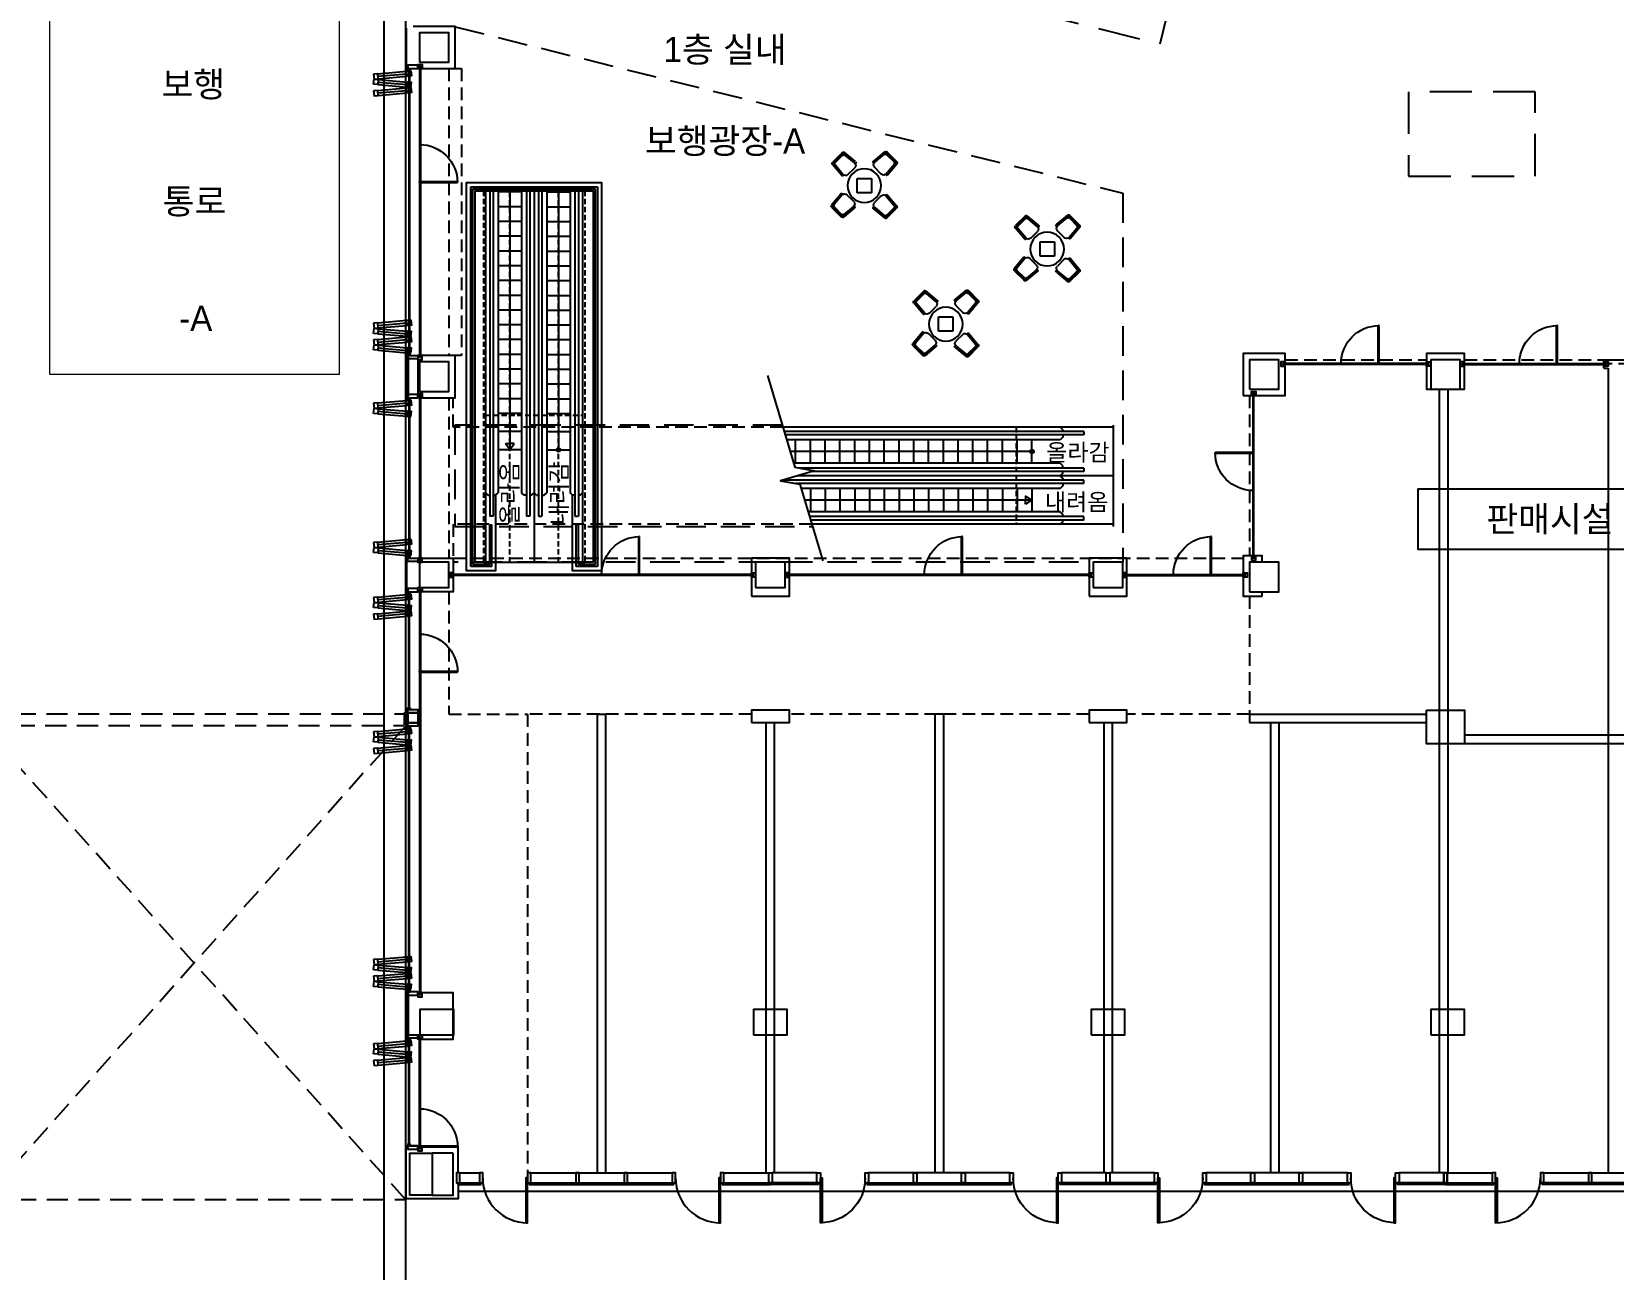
# Model space of a CAD drawing. Header units: millimetres. Extents: x -7616 to 421613, y 91067 to 341353.
# Drawn here: x 202489 to 239974, y 196713 to 226043 of the extents above; entities that cross this region are included whole.
import ezdxf
from ezdxf.enums import TextEntityAlignment as Align
from ezdxf.xclip import XClip

# ---------------------------------------------------------------- set-up
doc = ezdxf.new("R2010")
doc.units = ezdxf.units.MM
doc.header["$LTSCALE"] = 500
doc.header["$MEASUREMENT"] = 0
doc.header["$XCLIPFRAME"] = 0
for name, pattern in [('H0', [0.3, 0.2, -0.1]), ('HIDDEN2', [0.188, 0.125, -0.063]), ('HOON1', [3, 2, -1])]:
    doc.linetypes.add(name, pattern=pattern)
doc.layers.add('e-plan', color=9, linetype='CONTINUOUS')
doc.styles.add('돋움', font='Dotum.ttf')

# ---------------------------------------------------------------- blocks, each defined once
blk = doc.blocks.new('A$C7F1D75F0')
at = {"layer": 'e-plan'}
for p, q in [((0, 1150), (899, 1150)), ((0, 1150), (0, 1130)), ((0, 1130), (899, 1130)), ((899, 1150), (899, 1130))]:
    blk.add_line(p, q, dxfattribs=at)
blk.add_arc((0, 1150), 900, 270.0001, 0, dxfattribs=at)
blk = doc.blocks.new('1F 기둥 140514')
at = {"layer": 'e-plan', "ltscale": 0.5}
for points in [[(265714, 95250), (266414, 95250), (266414, 95950), (265714, 95950)], [(265714, 87450), (266414, 87450), (266414, 88150), (265714, 88150)], [(285384, 87500), (286084, 87500), (286084, 88200), (285384, 88200)], [(289684, 87500), (290384, 87500), (290384, 88200), (289684, 88200)], [(265714, 82800), (266414, 82800), (266414, 83400), (265714, 83400)], [(273684, 82800), (274384, 82800), (274384, 83400), (273684, 83400)], [(281684, 82800), (282384, 82800), (282384, 83400), (281684, 83400)], [(285384, 82700), (286084, 82700), (286084, 83400), (285384, 83400)], [(289584, 79900), (290484, 79900), (290484, 79100), (289584, 79100)], [(265729, 72200), (266529, 72200), (266529, 72800), (265729, 72800)], [(273634, 72200), (274434, 72200), (274434, 72800), (273634, 72800)], [(281634, 72200), (282434, 72200), (282434, 72800), (281634, 72800)], [(289684, 72200), (290484, 72200), (290484, 72800), (289684, 72800)]]:
    blk.add_lwpolyline(points, close=True, dxfattribs=at)
at = {"layer": 'e-plan'}
blk.add_lwpolyline([(266514, 69400), (266014, 69400), (266014, 68400), (266514, 68400)], close=True, dxfattribs=at)
blk = doc.blocks.new('A$C633402C3')
at = {"layer": 'e-plan'}
for points in [[(138055, 188315), (138055, 58640), (137555, 58646), (137555, 188322)], [(139335, 107136), (171370, 107136), (171370, 115526), (210025, 115526)], [(139335, 107136), (171370, 107136), (171370, 115526), (210017, 115526)], [(138052, 107136), (138055, 107136)]]:
    blk.add_lwpolyline(points, dxfattribs=at)
blk = doc.blocks.new('야외테이블')
at = {"layer": 'e-plan'}
for p, q in [((-261, 711), (-222, 1138)), ((-211, 707), (-171, 1148)), ((-171, 1178), (-171, 1148)), ((229, 1178), (-171, 1178)), ((229, 1148), (-171, 1148)), ((186, 1118), (-128, 1118)), ((229, 1148), (229, 1178)), ((269, 707), (229, 1148)), ((319, 711), (279, 1142)), ((-112, 598), (169, 598)), ((-1149, 198), (-1119, 198)), ((-1149, -202), (-1149, 198)), ((-678, 238), (-1119, 198)), ((-1119, -202), (-1119, 198)), ((-682, 288), (-1110, 249)), ((-1089, -159), (-1089, 155)), ((-569, 139), (-569, -142)), ((0, 300), (-300, 0)), ((300, 0), (0, 300)), ((0, -300), (300, 0)), ((573, -113), (573, 168)), ((682, 267), (1123, 227)), ((687, 317), (1118, 278)), ((1093, 184), (1093, -130)), ((1123, 227), (1153, 227)), ((1123, 227), (1123, -173)), ((1153, 227), (1153, -173)), ((-1119, -202), (-1149, -202)), ((-678, -242), (-1119, -202)), ((-682, -292), (-1114, -253)), ((-300, 0), (0, -300)), ((682, -213), (1123, -173)), ((687, -263), (1114, -224)), ((1153, -173), (1123, -173)), ((-261, -672), (-222, -1100)), ((-211, -668), (-171, -1109)), ((-112, -559), (169, -559)), ((269, -668), (229, -1109)), ((319, -672), (279, -1104)), ((229, -1109), (-171, -1109)), ((-171, -1139), (-171, -1109)), ((229, -1139), (-171, -1139)), ((186, -1079), (-128, -1079)), ((229, -1109), (229, -1139))]:
    blk.add_line(p, q, dxfattribs=at)
blk.add_circle((0, 0), 500, dxfattribs=at)
for centre, radius, start, end in [((-176, 1131), 46.9, 84.1453, 178.8173), ((-128, 1068), 50, 90, 174.8056), ((-102, 1158), 40.6, 195.0763, 268.843), ((162, 1155), 37.2, 271.4867, 348.8829), ((186, 1068), 50, 5.1944, 90), ((228, 1123), 54.5, 20.8209, 89.6855), ((-237, 704), 25.3, 164.2696, 353.4169), ((-112, 698), 100, 174.8056, 270), ((169, 698), 100, 270, 5.1944), ((295, 700), 26.1, 172.9368, 25.5206), ((-1102, 203), 46.9, 91.1827, 185.8547), ((-1129, 129), 40.6, 1.157, 74.9237), ((-1039, 155), 50, 95.1944, 180), ((-675, 264), 25.3, 276.5831, 105.7304), ((-669, 139), 100, 0, 95.1944), ((673, 168), 100, 84.8056, 180), ((675, 293), 26.1, 64.4794, 277.0632), ((1043, 184), 50, 0, 84.8056), ((1130, 161), 37.2, 101.1171, 178.5133), ((1099, 227), 54.5, 0.3145, 69.1791), ((-1094, -202), 54.5, 180.3145, 249.1791), ((-1126, -135), 37.2, 281.1171, 358.5133), ((-1039, -159), 50, 180, 264.8056), ((-671, -268), 26.1, 244.4794, 97.0632), ((-669, -142), 100, 264.8056, 0), ((673, -113), 100, 180, 275.1944), ((680, -238), 25.3, 96.5831, 285.7304), ((1043, -130), 50, 275.1944, 0), ((1134, -104), 40.6, 181.157, 254.9237), ((1106, -178), 46.9, 271.1827, 5.8547), ((-237, -666), 25.3, 6.5831, 195.7304), ((-112, -659), 100, 90, 185.1944), ((169, -659), 100, 354.8056, 90), ((295, -661), 26.1, 334.4794, 187.0632), ((-176, -1092), 46.9, 181.1827, 275.8547), ((-128, -1029), 50, 185.1944, 270), ((-102, -1119), 40.6, 91.157, 164.9237), ((162, -1116), 37.2, 11.1171, 88.5133), ((186, -1029), 50, 270, 354.8056), ((228, -1084), 54.5, 270.3145, 339.1791)]:
    blk.add_arc(centre, radius, start, end, dxfattribs=at)
blk = doc.blocks.new('A$C71E245D9')
at = {"layer": 'e-plan', "linetype": 'HIDDEN2', "ltscale": 2}
for p, q in [((0, 2400), (0, 2350)), ((2965, 2350), (2965, 50)), ((13305, 2350), (13305, 50)), ((15600, 2400), (15600, 2350)), ((0, 50), (0, 0)), ((15600, 50), (15600, 0))]:
    blk.add_line(p, q, dxfattribs=at)
at = {"layer": 'e-plan'}
for p, q in [((15600, 2350), (0, 2350)), ((0, 2350), (0, 50)), ((1600, 2290), (1660, 2350)), ((1600, 2290), (1600, 2247)), ((14405, 2290), (14345, 2350)), ((14405, 2290), (14405, 2247)), ((15600, 2350), (15600, 50)), ((14905, 2247), (1100, 2247)), ((1100, 2167), (1100, 2247)), ((14905, 2167), (1100, 2167)), ((1600, 2167), (1600, 2112)), ((1600, 2112), (1660, 2052)), ((14345, 2052), (1660, 2052)), ((2237, 1497), (2237, 2052)), ((2237, 1775), (2387, 1875)), ((2387, 1875), (2387, 1775)), ((2666, 1497), (2666, 2052)), ((3096, 1497), (3096, 2052)), ((3526, 1497), (3526, 2052)), ((3876, 1497), (3876, 2052)), ((4226, 1497), (4226, 2052)), ((4576, 1497), (4576, 2052)), ((4926, 1497), (4926, 2052)), ((5276, 1497), (5276, 2052)), ((5626, 1497), (5626, 2052)), ((5976, 1497), (5976, 2052)), ((6326, 1497), (6326, 2052)), ((6676, 1497), (6676, 2052)), ((7026, 1497), (7026, 2052)), ((7376, 1497), (7376, 2052)), ((7726, 1497), (7726, 2052)), ((8076, 1497), (8076, 2052)), ((8426, 1497), (8426, 2052)), ((8776, 1497), (8776, 2052)), ((9126, 1497), (9126, 2052)), ((9476, 1497), (9476, 2052)), ((9826, 1497), (9826, 2052)), ((10176, 1497), (10176, 2052)), ((10526, 1497), (10526, 2052)), ((10876, 1497), (10876, 2052)), ((11226, 1497), (11226, 2052)), ((11576, 1497), (11576, 2052)), ((11926, 1497), (11926, 2052)), ((12276, 1497), (12276, 2052)), ((12626, 1497), (12626, 2052)), ((12976, 1497), (12976, 2052)), ((13326, 1497), (13326, 2052)), ((13676, 1497), (13676, 2052)), ((14405, 2112), (14345, 2052)), ((14405, 2167), (14405, 2112)), ((14905, 2247), (14905, 2167)), ((2237, 1775), (2387, 1675)), ((13676, 1775), (2237, 1775)), ((2387, 1675), (2387, 1775)), ((15600, 1200), (0, 1200)), ((14905, 1382), (1100, 1382)), ((1100, 1302), (1100, 1382)), ((14905, 1302), (1100, 1302)), ((1600, 1437), (1660, 1497)), ((1600, 1382), (1600, 1437)), ((1600, 1260), (1600, 1302)), ((1600, 1260), (1660, 1200)), ((1600, 1140), (1660, 1200)), ((1600, 1140), (1600, 1097)), ((14345, 1497), (1660, 1497)), ((14405, 1437), (14345, 1497)), ((14405, 1260), (14345, 1200)), ((14405, 1140), (14345, 1200)), ((14405, 1382), (14405, 1437)), ((14405, 1260), (14405, 1302)), ((14405, 1140), (14405, 1097)), ((14905, 1382), (14905, 1302)), ((14905, 1097), (1100, 1097)), ((1100, 1097), (1100, 1017)), ((14905, 1017), (1100, 1017)), ((1600, 1017), (1600, 962)), ((1600, 962), (1660, 902)), ((14345, 902), (1660, 902)), ((2237, 902), (2237, 347)), ((2666, 902), (2666, 347)), ((3096, 902), (3096, 347)), ((3526, 902), (3526, 347)), ((3876, 902), (3876, 347)), ((4226, 902), (4226, 347)), ((4576, 902), (4576, 347)), ((4926, 902), (4926, 347)), ((5276, 902), (5276, 347)), ((5626, 902), (5626, 347)), ((5976, 902), (5976, 347)), ((6326, 902), (6326, 347)), ((6676, 902), (6676, 347)), ((7026, 902), (7026, 347)), ((7376, 902), (7376, 347)), ((7726, 902), (7726, 347)), ((8076, 902), (8076, 347)), ((8426, 902), (8426, 347)), ((8776, 902), (8776, 347)), ((9126, 902), (9126, 347)), ((9476, 902), (9476, 347)), ((9826, 902), (9826, 347)), ((10176, 902), (10176, 347)), ((10526, 902), (10526, 347)), ((10876, 902), (10876, 347)), ((11226, 902), (11226, 347)), ((11576, 902), (11576, 347)), ((11926, 902), (11926, 347)), ((12276, 902), (12276, 347)), ((12626, 902), (12626, 347)), ((12976, 902), (12976, 347)), ((13326, 902), (13326, 347)), ((13676, 902), (13676, 347)), ((14405, 962), (14345, 902)), ((14405, 1017), (14405, 962)), ((14905, 1017), (14905, 1097)), ((13676, 625), (2237, 625)), ((13676, 625), (13525, 725)), ((13525, 725), (13525, 625)), ((13676, 625), (13525, 525)), ((13525, 525), (13525, 625)), ((15600, 50), (0, 50)), ((14905, 232), (1100, 232)), ((1100, 232), (1100, 152)), ((14905, 152), (1100, 152)), ((1600, 287), (1660, 347)), ((1600, 232), (1600, 287)), ((1600, 110), (1600, 152)), ((1600, 110), (1660, 50)), ((14345, 347), (1660, 347)), ((14405, 287), (14345, 347)), ((14405, 110), (14345, 50)), ((14405, 232), (14405, 287)), ((14405, 110), (14405, 152)), ((14905, 152), (14905, 232))]:
    blk.add_line(p, q, dxfattribs=at)
for centre, radius in [((13676, 1775), 45), ((13676, 1775), 30), ((13676, 1775), 15), ((2237, 625), 45), ((2237, 625), 30), ((2237, 625), 15)]:
    blk.add_circle(centre, radius, dxfattribs=at)
blk = doc.blocks.new('A$C206C7AD2')
at = {"layer": 'e-plan', "linetype": 'HIDDEN2', "ltscale": 2}
for p, q in [((19000, 2400), (0, 2400)), ((0, 2400), (0, 2350)), ((3490, 2350), (3490, 50)), ((16350, 2350), (16350, 50)), ((18350, 2350), (18350, 50)), ((19000, 2400), (19000, 2350)), ((0, 1775), (19000, 1775)), ((0, 625), (19000, 625)), ((0, 50), (0, 0)), ((19000, 50), (19000, 0)), ((19000, 0), (0, 0))]:
    blk.add_line(p, q, dxfattribs=at)
at = {"layer": 'e-plan'}
for p, q in [((19000, 2350), (0, 2350)), ((0, 2350), (0, 50)), ((1590, 2290), (1650, 2350)), ((1590, 2290), (1590, 2247)), ((17850, 2290), (17790, 2350)), ((17850, 2290), (17850, 2247)), ((19000, 2350), (19000, 50)), ((18350, 2247), (1090, 2247)), ((1090, 2167), (1090, 2247)), ((18350, 2167), (1090, 2167)), ((1590, 2167), (1590, 2112)), ((1590, 2112), (1650, 2052)), ((17790, 2052), (1650, 2052)), ((2666, 1497), (2666, 2052)), ((2666, 1775), (2817, 1875)), ((2817, 1875), (2817, 1775)), ((3096, 1497), (3096, 2052)), ((3526, 1497), (3526, 2052)), ((3876, 1497), (3876, 2052)), ((4226, 1497), (4226, 2052)), ((4576, 1497), (4576, 2052)), ((4926, 1497), (4926, 2052)), ((5276, 1497), (5276, 2052)), ((5626, 1497), (5626, 2052)), ((5976, 1497), (5976, 2052)), ((6326, 1497), (6326, 2052)), ((6676, 1497), (6676, 2052)), ((7026, 1497), (7026, 2052)), ((7376, 1497), (7376, 2052)), ((7726, 1497), (7726, 2052)), ((8076, 1497), (8076, 2052)), ((8426, 1497), (8426, 2052)), ((8776, 1497), (8776, 2052)), ((9126, 1497), (9126, 2052)), ((9476, 1497), (9476, 2052)), ((9826, 1497), (9826, 2052)), ((10176, 1497), (10176, 2052)), ((10526, 1497), (10526, 2052)), ((10876, 1497), (10876, 2052)), ((11226, 1497), (11226, 2052)), ((11576, 1497), (11576, 2052)), ((11926, 1497), (11926, 2052)), ((12276, 1497), (12276, 2052)), ((12626, 1497), (12626, 2052)), ((12976, 1497), (12976, 2052)), ((13326, 1497), (13326, 2052)), ((13676, 1497), (13676, 2052)), ((14026, 1497), (14026, 2052)), ((14376, 1497), (14376, 2052)), ((14726, 1497), (14726, 2052)), ((15076, 1497), (15076, 2052)), ((15426, 1497), (15426, 2052)), ((15776, 1497), (15776, 2052)), ((16126, 1497), (16126, 2052)), ((16476, 1497), (16476, 2052)), ((16826, 1497), (16826, 2052)), ((17176, 1497), (17176, 2052)), ((17850, 2112), (17790, 2052)), ((17850, 2167), (17850, 2112)), ((18350, 2247), (18350, 2167)), ((17176, 1775), (2666, 1775)), ((2666, 1775), (2817, 1675)), ((2817, 1675), (2817, 1775)), ((19000, 1200), (0, 1200)), ((18350, 1382), (1090, 1382)), ((1090, 1302), (1090, 1382)), ((18350, 1302), (1090, 1302)), ((1590, 1437), (1650, 1497)), ((1590, 1382), (1590, 1437)), ((1590, 1260), (1590, 1302)), ((1590, 1260), (1650, 1200)), ((1590, 1140), (1650, 1200)), ((1590, 1140), (1590, 1097)), ((17790, 1497), (1650, 1497)), ((17850, 1437), (17790, 1497)), ((17850, 1260), (17790, 1200)), ((17850, 1140), (17790, 1200)), ((17850, 1382), (17850, 1437)), ((17850, 1260), (17850, 1302)), ((17850, 1140), (17850, 1097)), ((18350, 1382), (18350, 1302)), ((18350, 1097), (1090, 1097)), ((1090, 1097), (1090, 1017)), ((18350, 1017), (1090, 1017)), ((1590, 1017), (1590, 962)), ((1590, 962), (1650, 902)), ((17790, 902), (1650, 902)), ((2666, 902), (2666, 347)), ((3096, 902), (3096, 347)), ((3526, 902), (3526, 347)), ((3876, 902), (3876, 347)), ((4226, 902), (4226, 347)), ((4576, 902), (4576, 347)), ((4926, 902), (4926, 347)), ((5276, 902), (5276, 347)), ((5626, 902), (5626, 347)), ((5976, 902), (5976, 347)), ((6326, 902), (6326, 347)), ((6676, 902), (6676, 347)), ((7026, 902), (7026, 347)), ((7376, 902), (7376, 347)), ((7726, 902), (7726, 347)), ((8076, 902), (8076, 347)), ((8426, 902), (8426, 347)), ((8776, 902), (8776, 347)), ((9126, 902), (9126, 347)), ((9476, 902), (9476, 347)), ((9826, 902), (9826, 347)), ((10176, 902), (10176, 347)), ((10526, 902), (10526, 347)), ((10876, 902), (10876, 347)), ((11226, 902), (11226, 347)), ((11576, 902), (11576, 347)), ((11926, 902), (11926, 347)), ((12276, 902), (12276, 347)), ((12626, 902), (12626, 347)), ((12976, 902), (12976, 347)), ((13326, 902), (13326, 347)), ((13676, 902), (13676, 347)), ((14026, 902), (14026, 347)), ((14376, 902), (14376, 347)), ((14726, 902), (14726, 347)), ((15076, 902), (15076, 347)), ((15426, 902), (15426, 347)), ((15776, 902), (15776, 347)), ((16126, 902), (16126, 347)), ((16476, 902), (16476, 347)), ((16826, 902), (16826, 347)), ((17176, 902), (17176, 347)), ((17850, 962), (17790, 902)), ((17850, 1017), (17850, 962)), ((18350, 1017), (18350, 1097)), ((17176, 625), (2666, 625)), ((17176, 625), (17025, 725)), ((17025, 725), (17025, 625)), ((17176, 625), (17025, 525)), ((17025, 525), (17025, 625)), ((19000, 50), (0, 50)), ((18350, 232), (1090, 232)), ((1090, 232), (1090, 152)), ((18350, 152), (1090, 152)), ((1590, 287), (1650, 347)), ((1590, 232), (1590, 287)), ((1590, 110), (1590, 152)), ((1590, 110), (1650, 50)), ((17790, 347), (1650, 347)), ((17850, 287), (17790, 347)), ((17850, 110), (17790, 50)), ((17850, 232), (17850, 287)), ((17850, 110), (17850, 152)), ((18350, 152), (18350, 232))]:
    blk.add_line(p, q, dxfattribs=at)
for centre, radius in [((17176, 1775), 45), ((17176, 1775), 30), ((17176, 1775), 15), ((2666, 625), 45), ((2666, 625), 30), ((2666, 625), 15)]:
    blk.add_circle(centre, radius, dxfattribs=at)
blk = doc.blocks.new('A$C6B9375F1')
at = {"layer": 'e-plan'}
blk.add_lwpolyline([(-30, 195), (-30, 155), (10, 155), (10, -80), (-70, -80), (-70, 155), (-30, 155)], dxfattribs=at)
blk = doc.blocks.new('A$C01A61CFD')
at = {"layer": 'e-plan'}
for p, q in [((30, 845), (1173, 845)), ((30, 805), (1173, 805)), ((5744, 845), (2316, 845)), ((5744, 805), (2316, 805)), ((6887, 845), (8030, 845)), ((6887, 805), (8030, 805))]:
    blk.add_line(p, q, dxfattribs=at)
at = {"layer": 'e-plan', "ltscale": 0.5}
for p, q in [((70, 1080), (1133, 1080)), ((2356, 1080), (5704, 1080)), ((6927, 1080), (7990, 1080))]:
    blk.add_line(p, q, dxfattribs=at)
at = {"layer": 'e-plan'}
for points in [[(1213, 960), (1253, 960), (1253, -103), (1213, -103)], [(6847, 960), (6807, 960), (6807, -103), (6847, -103)]]:
    blk.add_lwpolyline(points, close=True, dxfattribs=at)
for centre, start, end in [((1213, 960), 270, 0), ((6847, 960), 180, 270)]:
    blk.add_arc(centre, 1063, start, end, dxfattribs=at)
at = {"layer": 'e-plan', "ltscale": 0.5, "xscale": -1, "rotation": 180}
for p in [(60, 1000), (1203, 1000), (2346, 1000), (3488, 1000), (4631, 1000), (5774, 1000), (6917, 1000), (8060, 1000)]:
    blk.add_blockref('A$C6B9375F1', p, dxfattribs=at)
blk = doc.blocks.new('A$C4EB37CB7')
at = {"layer": 'e-plan'}
for p, q in [((174, 730), (-5, 64)), ((231, 715), (53, 48)), ((289, 699), (111, 33))]:
    blk.add_line(p, q, dxfattribs=at)
for points in [[(199, 827), (315, 796), (289, 699), (174, 730), (199, 827)], [(-31, -33), (85, -64), (111, 33), (-5, 64), (-31, -33)]]:
    blk.add_lwpolyline(points, dxfattribs=at)
blk.add_circle((40, 0), 5, dxfattribs=at)

msp = doc.modelspace()

# ---------------------------------------------------------------- linework, layer by layer
at = {"layer": 'e-plan', "ltscale": 0.5}
msp.add_line((211372, 225208), (211372, 226128), dxfattribs=at)
at = {"layer": 'e-plan', "linetype": 'HOON1', "ltscale": 0.7}
for p, q in [((212527, 226157), (228347, 222213)), ((228347, 222213), (228347, 213468)), ((228347, 213468), (212477, 213468))]:
    msp.add_line(p, q, dxfattribs=at)
at = {"layer": 'e-plan'}
for p, q in [((211427, 225128), (211427, 218408)), ((211442, 225128), (211442, 218408)), ((212897, 213368), (212897, 222368)), ((212897, 222368), (215897, 222368)), ((212947, 213418), (212947, 222318)), ((212947, 222318), (215847, 222318)), ((215847, 222318), (215847, 213418)), ((215897, 222368), (215897, 213368)), ((211372, 218328), (211372, 217408)), ((211412, 218328), (211412, 217408)), ((211642, 218288), (211642, 217448)), ((235597, 218178), (232147, 218178)), ((236397, 218178), (239797, 218178)), ((239747, 218268), (240147, 218268)), ((239747, 218068), (239747, 218268)), ((235597, 218158), (232147, 218158)), ((236397, 218158), (239797, 218158)), ((239747, 218068), (239847, 218068)), ((239847, 218068), (239847, 198998)), ((231437, 213568), (231437, 217468)), ((231457, 213568), (231457, 217468)), ((235847, 217568), (235847, 198998)), ((236047, 217568), (236047, 198998)), ((211427, 217328), (211427, 213608)), ((211442, 217328), (211442, 213608)), ((213347, 213418), (213347, 214358)), ((213347, 214358), (213397, 214358)), ((213397, 213368), (213397, 214358)), ((215397, 213368), (215397, 214358)), ((215447, 214358), (215397, 214358)), ((215447, 213418), (215447, 214358)), ((211372, 213528), (211372, 212808)), ((213397, 213368), (212897, 213368)), ((213347, 213418), (212947, 213418)), ((215897, 213368), (215397, 213368)), ((215847, 213418), (215447, 213418)), ((219597, 213178), (212427, 213177)), ((219597, 213158), (212427, 213157)), ((227597, 213178), (220397, 213177)), ((227597, 213158), (220397, 213157)), ((228397, 213178), (231247, 213178)), ((228397, 213158), (231247, 213158)), ((211427, 210018), (211427, 212728)), ((211442, 210018), (211442, 212728)), ((211427, 203328), (211427, 209543)), ((211442, 203328), (211442, 209543)), ((215897, 198998), (215897, 209868)), ((215897, 209868), (216097, 209868)), ((216097, 198998), (216097, 209868)), ((219897, 198998), (219897, 209668)), ((220097, 198998), (220097, 209668)), ((223897, 209868), (223897, 198998)), ((224097, 209868), (223897, 209868)), ((224097, 209868), (224097, 198998)), ((227897, 209668), (227897, 198998)), ((228097, 209668), (228097, 198998)), ((231347, 209868), (235547, 209868)), ((231347, 209868), (231347, 209668)), ((231347, 209668), (235547, 209668)), ((231847, 209668), (231847, 198998)), ((232047, 209668), (232047, 198998)), ((244397, 209368), (236447, 209368)), ((244397, 209168), (236447, 209168)), ((211372, 203248), (211372, 202228)), ((211412, 203248), (211412, 202228)), ((211427, 199678), (211427, 202148)), ((211442, 199678), (211442, 202148)), ((212597, 198763), (213140, 198763)), ((212597, 198723), (213140, 198723)), ((212637, 198998), (213100, 198998)), ((214282, 198763), (217711, 198763)), ((214282, 198723), (217711, 198723)), ((214322, 198998), (217671, 198998)), ((218854, 198763), (219997, 198763)), ((218854, 198723), (219997, 198723)), ((218894, 198998), (219957, 198998))]:
    msp.add_line(p, q, dxfattribs=at)
at = {"layer": 'e-plan', "linetype": 'HOON1', "ltscale": 0.3}
for p, q in [((232197, 218268), (235547, 218268)), ((235547, 218168), (232197, 218168)), ((236447, 218268), (243547, 218268)), ((243547, 218168), (236447, 218168)), ((231347, 217418), (231347, 213618)), ((212477, 216668), (212477, 217368)), ((220292, 216668), (212477, 216668)), ((220980, 214368), (212477, 214368)), ((212477, 214368), (212477, 213568)), ((212477, 213568), (231197, 213568)), ((231347, 212668), (231347, 209868)), ((219547, 209868), (214242, 209868)), ((227547, 209868), (220447, 209868)), ((231347, 209868), (228447, 209868))]:
    msp.add_line(p, q, dxfattribs=at)
at = {"layer": 'e-plan', "linetype": 'HOON1', "ltscale": 0.5}
for p, q in [((201342, 209878), (211312, 209878)), ((211347, 209588), (201347, 198368)), ((201347, 198368), (211347, 198368))]:
    msp.add_line(p, q, dxfattribs=at)
at = {"layer": 'e-plan', "lineweight": 0}
msp.add_lwpolyline([(202921, 229429), (209775, 229429), (209775, 217916), (202921, 217916)], close=True, dxfattribs=at)
at = {"layer": 'e-plan', "linetype": 'HOON1'}
for points in [[(229714, 227695), (226803, 228421), (226319, 226480), (229230, 225755)], [(238122, 224618), (235122, 224618), (235122, 222618), (238122, 222618)]]:
    msp.add_lwpolyline(points, close=True, dxfattribs=at)
at = {"layer": 'e-plan', "ltscale": 0.5}
for points in [[(211527, 225168), (212527, 225168), (212527, 226168), (211527, 226168)], [(211742, 217368), (212527, 217368), (212527, 218368), (211727, 218368)], [(212597, 198763), (212597, 198388), (211367, 198388), (211367, 199638), (212587, 199638), (212587, 198998)], [(211997, 198468), (211452, 198468), (211452, 199468), (211997, 199468)]]:
    msp.add_lwpolyline(points, dxfattribs=at)
at = {"layer": 'e-plan'}
for points in [[(211367, 225208), (211407, 225208), (211407, 225168), (211367, 225168)], [(211462, 225168), (211462, 225128), (211407, 225128), (211407, 225168)], [(211677, 225268), (211677, 225268), (211707, 225268), (211707, 225268), (211742, 225268), (211742, 225168), (211707, 225168), (211707, 225218), (211677, 225218), (211677, 225168), (211642, 225168), (211642, 225268)], [(211367, 218328), (211407, 218328), (211407, 218368), (211367, 218368)], [(211462, 218368), (211462, 218408), (211407, 218408), (211407, 218368)], [(211677, 218268), (211677, 218268), (211707, 218268), (211707, 218268), (211742, 218268), (211742, 218368), (211707, 218368), (211707, 218318), (211677, 218318), (211677, 218368), (211642, 218368), (211642, 218268)], [(231197, 217418), (232197, 217418), (232197, 218418), (231197, 218418)], [(232097, 218183), (232097, 218183), (232097, 218153), (232097, 218153), (232097, 218118), (232197, 218118), (232197, 218153), (232147, 218153), (232147, 218183), (232197, 218183), (232197, 218218), (232097, 218218)], [(235647, 218183), (235647, 218183), (235647, 218153), (235647, 218153), (235647, 218118), (235547, 218118), (235547, 218153), (235597, 218153), (235597, 218183), (235547, 218183), (235547, 218218), (235647, 218218)], [(236347, 218183), (236347, 218183), (236347, 218153), (236347, 218153), (236347, 218118), (236447, 218118), (236447, 218153), (236397, 218153), (236397, 218183), (236447, 218183), (236447, 218218), (236347, 218218)], [(239847, 218183), (239847, 218183), (239847, 218153), (239847, 218153), (239847, 218118), (239747, 218118), (239747, 218153), (239797, 218153), (239797, 218183), (239747, 218183), (239747, 218218), (239847, 218218)], [(211677, 217468), (211677, 217468), (211707, 217468), (211707, 217468), (211742, 217468), (211742, 217368), (211707, 217368), (211707, 217418), (211677, 217418), (211677, 217368), (211642, 217368), (211642, 217468)], [(231432, 217518), (231432, 217518), (231462, 217518), (231462, 217518), (231497, 217518), (231497, 217418), (231462, 217418), (231462, 217468), (231432, 217468), (231432, 217418), (231397, 217418), (231397, 217518)], [(211367, 217408), (211407, 217408), (211407, 217368), (211367, 217368)], [(211462, 217368), (211462, 217328), (211407, 217328), (211407, 217368)], [(241591, 213773), (235351, 213773), (235351, 215213), (241591, 215213)], [(211367, 213528), (211407, 213528), (211407, 213568), (211367, 213568)], [(211462, 213568), (211462, 213608), (211407, 213608), (211407, 213568)], [(211677, 213468), (211677, 213468), (211707, 213468), (211707, 213468), (211742, 213468), (211742, 213568), (211707, 213568), (211707, 213518), (211677, 213518), (211677, 213568), (211642, 213568), (211642, 213468)], [(219547, 212668), (220447, 212668), (220447, 213568), (219547, 213568)], [(227547, 212668), (228447, 212668), (228447, 213568), (227547, 213568)], [(231432, 213518), (231432, 213518), (231462, 213518), (231462, 213518), (231497, 213518), (231497, 213618), (231462, 213618), (231462, 213568), (231432, 213568), (231432, 213618), (231397, 213618), (231397, 213518)], [(212377, 213183), (212377, 213183), (212377, 213153), (212377, 213153), (212377, 213118), (212477, 213118), (212477, 213153), (212427, 213153), (212427, 213183), (212477, 213183), (212477, 213218), (212377, 213218)], [(219647, 213183), (219647, 213183), (219647, 213153), (219647, 213153), (219647, 213118), (219547, 213118), (219547, 213153), (219597, 213153), (219597, 213183), (219547, 213183), (219547, 213218), (219647, 213218)], [(220347, 213183), (220347, 213183), (220347, 213153), (220347, 213153), (220347, 213118), (220447, 213118), (220447, 213153), (220397, 213153), (220397, 213183), (220447, 213183), (220447, 213218), (220347, 213218)], [(227647, 213183), (227647, 213183), (227647, 213153), (227647, 213153), (227647, 213118), (227547, 213118), (227547, 213153), (227597, 213153), (227597, 213183), (227547, 213183), (227547, 213218), (227647, 213218)], [(228347, 213183), (228347, 213183), (228347, 213153), (228347, 213153), (228347, 213118), (228447, 213118), (228447, 213153), (228397, 213153), (228397, 213183), (228447, 213183), (228447, 213218), (228347, 213218)], [(231297, 213183), (231297, 213183), (231297, 213153), (231297, 213153), (231297, 213118), (231197, 213118), (231197, 213153), (231247, 213153), (231247, 213183), (231197, 213183), (231197, 213218), (231297, 213218)], [(211367, 212808), (211407, 212808), (211407, 212768), (211367, 212768)], [(211462, 212768), (211462, 212728), (211407, 212728), (211407, 212768)], [(211677, 212868), (211677, 212868), (211707, 212868), (211707, 212868), (211742, 212868), (211742, 212768), (211707, 212768), (211707, 212818), (211677, 212818), (211677, 212768), (211642, 212768), (211642, 212868)], [(211407, 209978), (211367, 209978), (211367, 209938), (211407, 209938)], [(211407, 209938), (211367, 209938), (211367, 209898), (211407, 209898)], [(211462, 210018), (211462, 209978), (211407, 209978), (211407, 210018)], [(219547, 209668), (220447, 209668), (220447, 209968), (219547, 209968)], [(227547, 209668), (228447, 209668), (228447, 209968), (227547, 209968)], [(211327, 209663), (211367, 209663), (211367, 209623), (211327, 209623)], [(211407, 209583), (211367, 209583), (211367, 209623), (211407, 209623)], [(211407, 209898), (211642, 209898), (211642, 209663), (211407, 209663)], [(211462, 209583), (211462, 209543), (211407, 209543), (211407, 209583)], [(211367, 203248), (211407, 203248), (211407, 203288), (211367, 203288)], [(211462, 203288), (211462, 203328), (211407, 203328), (211407, 203288)], [(211677, 203168), (211677, 203168), (211707, 203168), (211707, 203168), (211742, 203168), (211742, 203268), (211707, 203268), (211707, 203218), (211677, 203218), (211677, 203268), (211642, 203268), (211642, 203168)], [(211367, 202228), (211407, 202228), (211407, 202188), (211367, 202188)], [(211462, 202188), (211462, 202148), (211407, 202148), (211407, 202188)], [(211677, 202268), (211677, 202268), (211707, 202268), (211707, 202268), (211742, 202268), (211742, 202168), (211707, 202168), (211707, 202218), (211677, 202218), (211677, 202168), (211642, 202168), (211642, 202268)], [(211462, 199638), (211462, 199678), (211407, 199678), (211407, 199638)], [(211677, 199518), (211677, 199518), (211707, 199518), (211707, 199518), (211742, 199518), (211742, 199618), (211707, 199618), (211707, 199568), (211677, 199568), (211677, 199618), (211642, 199618), (211642, 199518)], [(214242, 198878), (214202, 198878), (214202, 197815), (214242, 197815)], [(218814, 198878), (218774, 198878), (218774, 197815), (218814, 197815)]]:
    msp.add_lwpolyline(points, close=True, dxfattribs=at)
for points in [[(211680, 225218), (211680, 218318)], [(211704, 225218), (211704, 218318)], [(213484, 215058), (213484, 213268), (212797, 213268), (212797, 222468), (215997, 222468), (215997, 213268), (215309, 213268), (215309, 215058)], [(213292, 213468), (212997, 213468), (212997, 222268), (215797, 222268), (215797, 213468), (215501, 213468)], [(236347, 217568), (236447, 217568), (236447, 218418), (235547, 218418), (235547, 217568), (235647, 217568)], [(219924, 217895), (220576, 215719), (221038, 215639), (220234, 215398), (220696, 215317), (221239, 213506)], [(211680, 217418), (211680, 213518)], [(211704, 217418), (211704, 213518)], [(211727, 213568), (212477, 213568), (212477, 212768), (211727, 212768)], [(231647, 213468), (231647, 213618), (231197, 213618), (231197, 212668), (231647, 212668)], [(211682, 212818), (211682, 203218)], [(211702, 212818), (211702, 203218)], [(231647, 212668), (231647, 212768)], [(211727, 202168), (212477, 202168), (212477, 203268), (211727, 203268)], [(211682, 199568), (211682, 202218)], [(211702, 199568), (211702, 202218)]]:
    msp.add_lwpolyline(points, dxfattribs=at)
at = {"layer": 'e-plan', "linetype": 'HOON1', "ltscale": 0.3}
for points in [[(212377, 225168), (212377, 218368)], [(212527, 225168), (212677, 225168), (212677, 218368), (212527, 218368)], [(231347, 217418), (231347, 213618)], [(212377, 217368), (212377, 213568)], [(212377, 212768), (212377, 209868), (214242, 209868), (214242, 198978)]]:
    msp.add_lwpolyline(points, dxfattribs=at)
at = {"layer": 'e-plan', "linetype": 'HOON1', "ltscale": 0.7}
msp.add_lwpolyline([(220277, 216718), (212519, 216718), (212519, 214318), (220995, 214318)], dxfattribs=at)
at = {"layer": 'e-plan', "ltscale": 0.5}
msp.add_lwpolyline([(211677, 212868), (212377, 212868), (212377, 213468), (211677, 213468)], close=True, dxfattribs=at)
at = {"layer": 'e-plan', "linetype": 'HOON1', "ltscale": 0.5}
msp.add_lwpolyline([(211347, 198368), (201312, 209603), (211312, 209603)], dxfattribs=at)
at = {"layer": 'e-plan'}
for centre in [(214242, 198878), (218814, 198878)]:
    msp.add_arc(centre, 1063, 180, 270, dxfattribs=at)

# ---------------------------------------------------------------- block references
at = {"layer": 'e-plan', "linetype": 'H0'}
msp.add_blockref('A$C633402C3', (73291, 91433), dxfattribs=at)
at = {"layer": 'e-plan'}
for name, p in [('1F 기둥 140514', (-54037, 130068)), ('A$C01A61CFD', (235967, 197918))]:
    msp.add_blockref(name, p, dxfattribs=at)
at = {"layer": 'e-plan', "xscale": -1}
for name, p, rotation in [('A$C4EB37CB7', (211441, 225089), 80.00000000000004), ('A$C6B9375F1', (211562, 225178), 90), ('A$C4EB37CB7', (211441, 224695), 80.00000000000004), ('A$C7F1D75F0', (211680, 223618), 180), ('A$C4EB37CB7', (211441, 219186), 80.00000000000004), ('A$C4EB37CB7', (211441, 218791), 80.00000000000004), ('A$C7F1D75F0', (233272, 218178), 270.0001246509523), ('A$C7F1D75F0', (237497, 218178), 270.0001246509523), ('A$C4EB37CB7', (211441, 217289), 80.00000000000004), ('A$C6B9375F1', (211562, 217378), 90), ('A$C7F1D75F0', (231437, 214918), 0.0001246509523600281), ('A$C4EB37CB7', (211441, 213991), 80.00000000000004), ('A$C7F1D75F0', (215747, 213177), 270.0001246509523), ('A$C7F1D75F0', (223397, 213177), 270.0001246509523), ('A$C7F1D75F0', (229297, 213178), 270.0001246509523), ('A$C4EB37CB7', (211441, 212689), 80.00000000000004), ('A$C6B9375F1', (211562, 212778), 90), ('A$C4EB37CB7', (211441, 212295), 80.00000000000004), ('A$C7F1D75F0', (211682, 212018), 180), ('A$C4EB37CB7', (211441, 209505), 80.00000000000004), ('A$C4EB37CB7', (211441, 209110), 80.00000000000004), ('A$C4EB37CB7', (211441, 204106), 80.00000000000004), ('A$C4EB37CB7', (211441, 203711), 80.00000000000004), ('A$C6B9375F1', (211562, 203218), 90), ('A$C4EB37CB7', (211441, 202109), 80.00000000000004), ('A$C4EB37CB7', (211441, 201715), 80.00000000000004), ('A$C7F1D75F0', (211682, 200768), 180), ('A$C6B9375F1', (211562, 199568), 90), ('A$C6B9375F1', (212627, 198918), 180), ('A$C6B9375F1', (213170, 198918), 180), ('A$C6B9375F1', (214312, 198918), 180), ('A$C6B9375F1', (215455, 198918), 180), ('A$C6B9375F1', (216598, 198918), 180), ('A$C6B9375F1', (217741, 198918), 180), ('A$C6B9375F1', (218884, 198918), 180)]:
    msp.add_blockref(name, p, dxfattribs=dict(at, rotation=rotation))
at = {"layer": 'e-plan'}
for name, p, rotation in [('A$C4EB37CB7', (211441, 224745), 99.99999999999984), ('A$C4EB37CB7', (211441, 218841), 99.99999999999984), ('A$C4EB37CB7', (211441, 218447), 99.99999999999984), ('A$C6B9375F1', (211562, 218358), 90), ('A$C4EB37CB7', (211441, 216945), 99.99999999999984), ('A$C4EB37CB7', (211441, 213647), 99.99999999999984), ('A$C6B9375F1', (211562, 213558), 90), ('A$C4EB37CB7', (211441, 212345), 99.99999999999984), ('A$C6B9375F1', (211562, 209968), 90), ('A$C6B9375F1', (211337, 209818), 180), ('A$C6B9375F1', (211562, 209653), 90), ('A$C4EB37CB7', (211441, 209160), 99.99999999999984), ('A$C4EB37CB7', (211441, 203761), 99.99999999999984), ('A$C4EB37CB7', (211441, 203367), 99.99999999999984), ('A$C4EB37CB7', (211441, 201765), 99.99999999999984), ('A$C6B9375F1', (211562, 202258), 90)]:
    msp.add_blockref(name, p, dxfattribs=dict(at, rotation=rotation))
at = {"layer": 'e-plan', "xscale": -0.7999999947379529, "yscale": 0.7999999970197678, "zscale": 0.8, "rotation": 315}
for p in [(222223, 222394), (226556, 220891), (224153, 219112)]:
    msp.add_blockref('야외테이블', p, dxfattribs=at)
at = {"layer": 'e-plan'}
ref = msp.add_blockref('A$C206C7AD2', (215597, 213468), dxfattribs=dict(at, rotation=90))
XClip(ref).set_block_clipping_path([(-199.9991446137, -300.0009704977), (8800.0008553863, 2599.9990295023)])
ref = msp.add_blockref('A$C71E245D9', (212519, 214318), dxfattribs=at)
XClip(ref).set_block_clipping_path([(15875.5124530047, 2480.3618366979), (7730.9132817984, 2489.0117132701), (8056.7460383922, 1401.1689607389), (8519.3407963961, 1320.5086243376), (7774.7889776975, 1097.4990294874), (7714.6609144956, 1079.4893561676), (8177.2556724995, 998.8290197775), (8495.301593706, -63.0161858127), (15875.5124530047, -63.0161858127)])
at = {"layer": 'e-plan', "xscale": -1}
for p in [(228027, 197918), (236027, 197918)]:
    msp.add_blockref('A$C01A61CFD', p, dxfattribs=at)

# ---------------------------------------------------------------- texts
at = {"layer": 'e-plan', "style": '돋움'}
for s, p in [('1층 실내', (218922, 225620)), ('보행', (206319, 224796)), ('보행광장-A', (218922, 223455)), ('통로', (206348, 222023)), ('-A', (206377, 219251)), ('판매시설', (238471, 214493))]:
    msp.add_text(s, height=600, dxfattribs=at).set_placement(p, align=Align.MIDDLE_CENTER)
for s, p in [('올라감', (228036, 215873)), ('내려옴', (228008, 214698))]:
    msp.add_text(s, height=400, dxfattribs=at).set_placement(p, align=Align.RIGHT)
at = {"layer": 'e-plan', "lineweight": 0, "style": '돋움'}
for s, p in [('올라옴', (213810, 215103)), ('내려감', (214979, 215103))]:
    msp.add_text(s, height=400, rotation=90, dxfattribs=at).set_placement(p, align=Align.MIDDLE)

doc.saveas('drawing.dxf')
